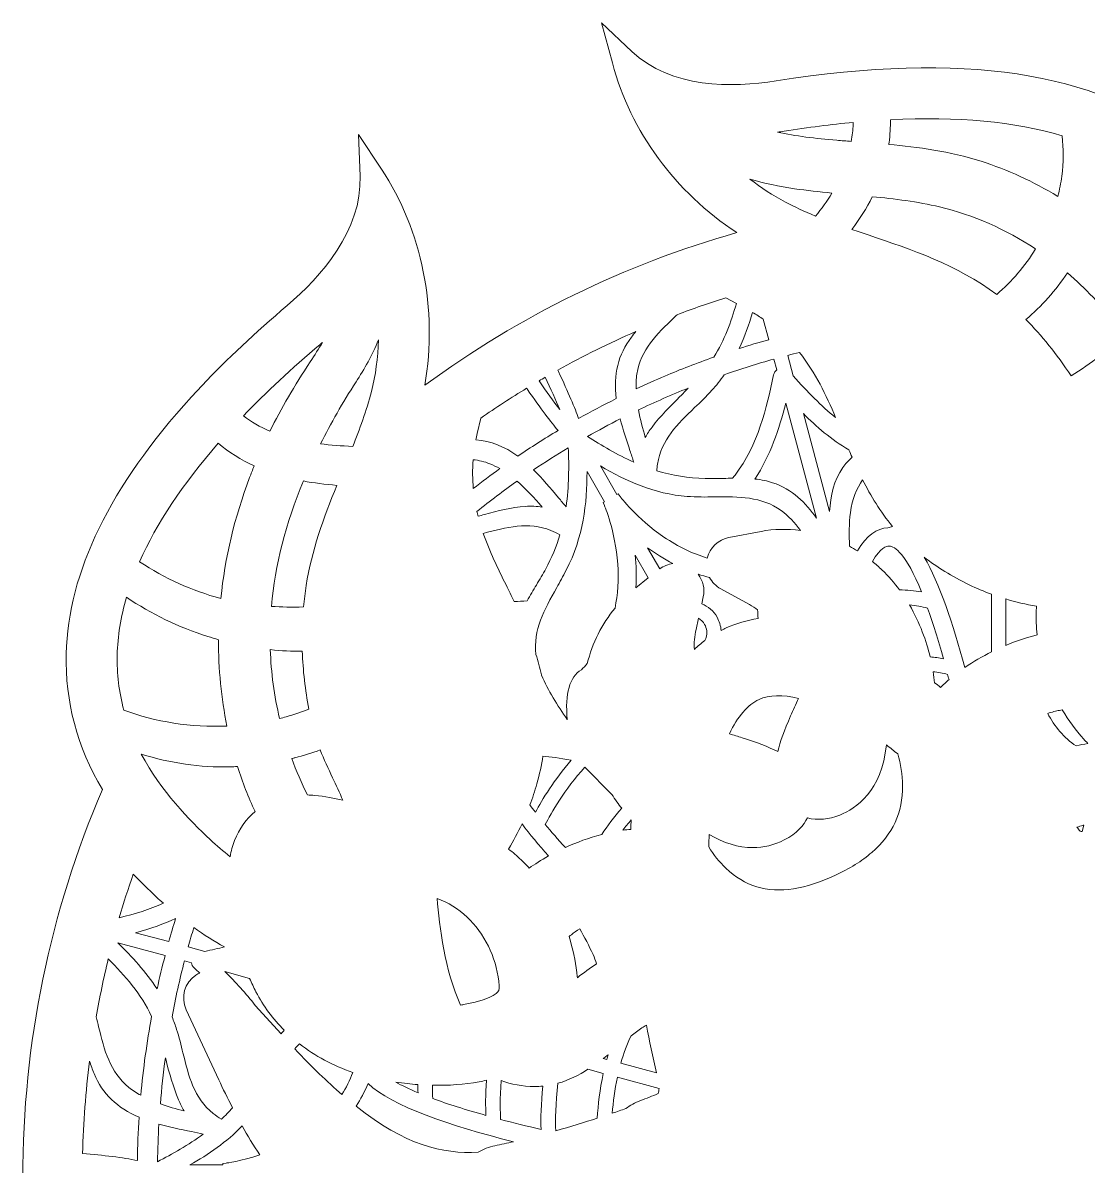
# Model space of a CAD drawing. Header units: millimetres. Extents: x 43 to 1274, y -337 to -13.
# Drawn here: x 983.5 to 1137.7, y -193.1 to -27.7 of the extents above; entities that cross this region are included whole.
import ezdxf

# ---------------------------------------------------------------- set-up
doc = ezdxf.new("R2010")
doc.units = ezdxf.units.MM
doc.header["$MEASUREMENT"] = 0
doc.layers.add('Layer 1', color=7, linetype='Continuous')

msp = doc.modelspace()

# ---------------------------------------------------------------- linework, layer by layer
at = {"layer": 'Layer 1', "lineweight": 0}
for points, knots in [([(1261.24, -237.6), (1265.57, -223.82), (1267.76, -209.43), (1267.76, -194.83), (1267.76, -156.87), (1252.98, -121.18), (1226.13, -94.33), (1207.94, -76.14), (1185.3, -63.25), (1160.63, -57.03), (1158.4, -52.29), (1155.25, -48.19), (1151.27, -44.86), (1139.21, -34.75), (1119.46, -31.79), (1092.59, -36.07), (1086.18, -37.09), (1077.34, -37.17), (1071.66, -31.79), (1071.66, -31.79), (1067.3, -27.67), (1067.3, -27.67), (1067.3, -27.67), (1068.86, -33.47), (1068.86, -33.47), (1071.54, -43.44), (1077.92, -52.14), (1086.88, -58.03), (1070.61, -62.61), (1055.42, -70.04), (1041.71, -80.12), (1043.59, -69.09), (1041.32, -57.73), (1035.43, -48.84), (1035.43, -48.84), (1032.11, -43.83), (1032.11, -43.83), (1032.11, -43.83), (1032.33, -49.83), (1032.33, -49.83), (1032.61, -57.71), (1026.73, -64.38), (1021.76, -68.59), (1017.17, -72.47), (1013.06, -76.32), (1009.45, -80.14), (1009.45, -80.14), (1007.9, -81.81), (1007.9, -81.81), (996.14, -94.71), (990.06, -107.17), (989.78, -118.99), (989.61, -125.85), (991.38, -132.45), (995.03, -138.62), (987.38, -156.38), (983.5, -175.29), (983.5, -194.83), (983.5, -232.8), (998.29, -268.49), (1025.13, -295.33), (1051.98, -322.18), (1087.67, -336.96), (1125.63, -336.96), (1144.12, -336.96), (1162.08, -333.49), (1179.01, -326.63), (1182.09, -327.41), (1185.48, -326.99), (1188.94, -325.45), (1189.12, -325.45), (1189.3, -325.45), (1189.47, -325.45), (1190.01, -325.75), (1190.5, -326.02), (1190.97, -326.27), (1197.09, -329.52), (1201.78, -331.02), (1204.81, -330.75), (1209.16, -330.36), (1212.98, -328.54), (1215.87, -325.48), (1216.51, -325.45), (1217.1, -325.41), (1217.68, -325.37), (1223.64, -324.96), (1228.62, -323.73), (1232.47, -321.72), (1240.38, -317.57), (1241.77, -311.01), (1241.88, -307.36), (1242.45, -306.92), (1242.96, -306.45), (1243.41, -305.95), (1244.98, -304.23), (1245.97, -302.1), (1246.3, -299.8), (1247.64, -299.7), (1248.95, -299.49), (1250.17, -299.17), (1262.95, -295.84), (1272.96, -281.4), (1273.38, -270.73), (1273.83, -259.34), (1269.86, -248.51), (1261.24, -237.6)], [0, 0, 0, 0, 1, 1, 1, 2, 2, 2, 3, 3, 3, 4, 4, 4, 5, 5, 5, 6, 6, 6, 7, 7, 7, 8, 8, 8, 9, 9, 9, 10, 10, 10, 11, 11, 11, 12, 12, 12, 13, 13, 13, 14, 14, 14, 15, 15, 15, 16, 16, 16, 17, 17, 17, 18, 18, 18, 19, 19, 19, 20, 20, 20, 21, 21, 21, 22, 22, 22, 23, 23, 23, 24, 24, 24, 25, 25, 25, 26, 26, 26, 27, 27, 27, 28, 28, 28, 29, 29, 29, 30, 30, 30, 31, 31, 31, 32, 32, 32, 33, 33, 33, 34, 34, 34, 35, 35, 35, 35]), ([(1108.92, -45), (1109.08, -43.86), (1109.12, -42.73), (1109.12, -41.68), (1118.81, -41.18), (1127.16, -41.96), (1133.98, -44.01), (1134.13, -45.89), (1134.22, -47.87), (1133.93, -49.86), (1133.8, -50.84), (1133.6, -51.81), (1133.36, -52.78), (1129.82, -50.64), (1126.09, -48.92), (1122.24, -47.69), (1117.74, -46.24), (1113.02, -45.63), (1108.88, -45.25), (1108.89, -45.17), (1108.91, -45.08), (1108.92, -45)], [0, 0, 0, 0, 1, 1, 1, 2, 2, 2, 3, 3, 3, 4, 4, 4, 5, 5, 5, 6, 6, 6, 7, 7, 7, 7]), ([(1093.75, -43.35), (1097.19, -42.8), (1100.55, -42.37), (1103.74, -42.07), (1103.74, -42.18), (1103.74, -42.28), (1103.73, -42.38), (1103.68, -43.17), (1103.58, -43.99), (1103.43, -44.82), (1102.74, -44.77), (1102.04, -44.72), (1101.35, -44.66), (1098.25, -44.42), (1095.4, -44.03), (1092.76, -43.5), (1093.09, -43.45), (1093.42, -43.4), (1093.75, -43.35)], [0, 0, 0, 0, 1, 1, 1, 2, 2, 2, 3, 3, 3, 4, 4, 4, 5, 5, 5, 6, 6, 6, 6]), ([(1095.21, -51.67), (1097.02, -51.93), (1098.87, -52.13), (1100.65, -52.3), (1099.96, -53.49), (1099.16, -54.6), (1098.26, -55.62), (1096.6, -54.94), (1095.17, -54.28), (1093.92, -53.61), (1092.11, -52.65), (1090.39, -51.53), (1088.76, -50.28), (1090.86, -50.87), (1093.02, -51.34), (1095.21, -51.67)], [0, 0, 0, 0, 1, 1, 1, 2, 2, 2, 3, 3, 3, 4, 4, 4, 5, 5, 5, 5]), ([(1116.23, -54.3), (1121.13, -55.48), (1125.8, -57.52), (1130.13, -60.37), (1128.6, -62.88), (1126.71, -65.09), (1124.51, -66.97), (1118.73, -62.68), (1112.21, -60.48), (1105.9, -58.36), (1105.17, -58.12), (1104.36, -57.84), (1103.52, -57.56), (1104.68, -56.07), (1105.67, -54.49), (1106.48, -52.83), (1109.69, -53.13), (1113.05, -53.53), (1116.23, -54.3)], [0, 0, 0, 0, 1, 1, 1, 2, 2, 2, 3, 3, 3, 4, 4, 4, 5, 5, 5, 6, 6, 6, 6]), ([(1141.76, -71.27), (1142.15, -71.79), (1142.54, -72.33), (1142.94, -72.91), (1140.75, -74.98), (1138.18, -76.94), (1135.28, -78.74), (1133.17, -75.56), (1131.01, -72.89), (1128.72, -70.61), (1130.99, -68.7), (1133.05, -66.4), (1134.75, -63.85), (1137.34, -66.06), (1139.69, -68.55), (1141.76, -71.27)], [0, 0, 0, 0, 1, 1, 1, 2, 2, 2, 3, 3, 3, 4, 4, 4, 5, 5, 5, 5]), ([(1072.41, -78.5), (1072.96, -74.95), (1075.31, -72.7), (1077.79, -70.32), (1077.94, -70.18), (1078.08, -70.04), (1078.22, -69.9), (1080.55, -69.02), (1082.91, -68.21), (1085.28, -67.46), (1085.28, -67.46), (1086.81, -68.28), (1086.81, -68.28), (1086.06, -70.94), (1085.08, -73.62), (1083.55, -76.04), (1081.08, -76.91), (1078.7, -77.83), (1076.47, -78.78), (1075.12, -79.35), (1073.75, -79.96), (1072.29, -80.65), (1072.27, -79.88), (1072.31, -79.18), (1072.41, -78.5)], [0, 0, 0, 0, 1, 1, 1, 2, 2, 2, 3, 3, 3, 4, 4, 4, 5, 5, 5, 6, 6, 6, 7, 7, 7, 8, 8, 8, 8]), ([(1089.16, -69.58), (1089.7, -69.9), (1090.22, -70.23), (1090.71, -70.56), (1090.71, -70.56), (1091.5, -73.52), (1091.5, -73.52), (1090.08, -73.91), (1088.65, -74.34), (1087.22, -74.8), (1088.02, -73.09), (1088.64, -71.32), (1089.16, -69.58)], [0, 0, 0, 0, 1, 1, 1, 2, 2, 2, 3, 3, 3, 4, 4, 4, 4]), ([(1072.26, -72.34), (1072.04, -72.6), (1071.82, -72.87), (1071.62, -73.14), (1069.69, -75.69), (1068.99, -78.53), (1069.42, -82.04), (1067.56, -82.97), (1065.73, -83.94), (1063.97, -84.93), (1063.45, -83.43), (1062.49, -81.2), (1061.05, -78.12), (1061.02, -78.06), (1060.99, -77.99), (1060.96, -77.92), (1064.64, -75.88), (1068.41, -74.02), (1072.26, -72.34)], [0, 0, 0, 0, 1, 1, 1, 2, 2, 2, 3, 3, 3, 4, 4, 4, 5, 5, 5, 6, 6, 6, 6]), ([(1026.53, -74.21), (1026.65, -74.11), (1026.77, -74.01), (1026.89, -73.91), (1026.35, -74.82), (1025.75, -75.75), (1025.1, -76.74), (1022.82, -80.19), (1020.91, -83.47), (1019.28, -86.74), (1017.86, -86.14), (1016.57, -85.4), (1015.43, -84.55), (1018.71, -81.15), (1022.44, -77.68), (1026.53, -74.21)], [0, 0, 0, 0, 1, 1, 1, 2, 2, 2, 3, 3, 3, 4, 4, 4, 5, 5, 5, 5]), ([(1034.98, -73.55), (1034.91, -76.15), (1034.58, -78.68), (1033.97, -81.02), (1033.26, -83.79), (1032.23, -86.55), (1031.28, -88.95), (1029.59, -88.9), (1028.04, -88.78), (1026.59, -88.59), (1028.08, -85.65), (1029.8, -82.64), (1031.74, -79.63), (1032.94, -77.76), (1034.12, -75.76), (1034.98, -73.55)], [0, 0, 0, 0, 1, 1, 1, 2, 2, 2, 3, 3, 3, 4, 4, 4, 5, 5, 5, 5]), ([(1095.06, -78.75), (1095.06, -78.75), (1094.27, -75.79), (1094.27, -75.79), (1094.82, -75.64), (1095.38, -75.51), (1095.94, -75.37), (1098.3, -78.3), (1099.82, -81.54), (1101.18, -84.78), (1099.09, -83.1), (1097.12, -81.08), (1095.06, -78.75)], [0, 0, 0, 0, 1, 1, 1, 2, 2, 2, 3, 3, 3, 4, 4, 4, 4]), ([(1092.25, -76.32), (1092.25, -76.32), (1092.67, -77.88), (1092.67, -77.88), (1092.44, -78.05), (1092.28, -78.3), (1092.21, -78.61), (1091.16, -83.37), (1089.97, -88.76), (1086.63, -93.1), (1086.51, -93.26), (1086.38, -93.41), (1086.25, -93.57), (1085.83, -93.57), (1085.41, -93.58), (1085, -93.59), (1084.05, -93.62), (1083.15, -93.64), (1082.28, -93.61), (1079.84, -93.54), (1077.55, -93.17), (1075.29, -92.48), (1075.32, -92.15), (1075.35, -91.83), (1075.4, -91.53), (1075.95, -87.98), (1078.29, -85.73), (1080.77, -83.35), (1081.61, -82.55), (1082.47, -81.73), (1083.26, -80.84), (1083.9, -80.14), (1084.49, -79.4), (1085.06, -78.58), (1087.46, -77.74), (1089.88, -76.99), (1092.25, -76.32)], [0, 0, 0, 0, 1, 1, 1, 2, 2, 2, 3, 3, 3, 4, 4, 4, 5, 5, 5, 6, 6, 6, 7, 7, 7, 8, 8, 8, 9, 9, 9, 10, 10, 10, 11, 11, 11, 12, 12, 12, 12]), ([(1059.14, -78.95), (1059.94, -80.65), (1060.67, -82.28), (1061.23, -83.62), (1060.35, -82.46), (1059.31, -81.01), (1058.24, -79.47), (1058.54, -79.3), (1058.84, -79.12), (1059.14, -78.95)], [0, 0, 0, 0, 1, 1, 1, 2, 2, 2, 3, 3, 3, 3]), ([(1049.29, -87.11), (1049.29, -87.11), (1049.8, -84.87), (1049.8, -84.87), (1051.97, -83.36), (1054.19, -81.92), (1056.45, -80.54), (1056.49, -80.6), (1056.53, -80.66), (1056.57, -80.72), (1058.51, -83.51), (1059.96, -85.46), (1060.99, -86.66), (1059, -87.85), (1057.04, -89.1), (1055.17, -90.37), (1053.24, -88.96), (1051.24, -88.19), (1049.1, -88.02), (1049.16, -87.72), (1049.22, -87.42), (1049.29, -87.11)], [0, 0, 0, 0, 1, 1, 1, 2, 2, 2, 3, 3, 3, 4, 4, 4, 5, 5, 5, 6, 6, 6, 7, 7, 7, 7]), ([(1072.63, -83.69), (1074.99, -82.56), (1077.41, -81.5), (1079.85, -80.52), (1079.45, -80.93), (1079.05, -81.34), (1078.65, -81.74), (1077.26, -83.12), (1075.82, -84.55), (1074.6, -86.17), (1074.23, -86.65), (1073.91, -87.15), (1073.63, -87.66), (1073.26, -86.4), (1072.89, -85.05), (1072.63, -83.69)], [0, 0, 0, 0, 1, 1, 1, 2, 2, 2, 3, 3, 3, 4, 4, 4, 5, 5, 5, 5]), ([(1098.4, -99.34), (1096.89, -97.13), (1094.91, -95.16), (1092.06, -94.21), (1091.3, -93.96), (1090.45, -93.78), (1089.49, -93.68), (1091.74, -90.29), (1093.01, -86.48), (1093.96, -82.72), (1093.96, -82.72), (1098.4, -99.34), (1098.4, -99.34)], [0, 0, 0, 0, 1, 1, 1, 2, 2, 2, 3, 3, 3, 4, 4, 4, 4]), ([(1102.22, -92.02), (1100.94, -93.81), (1100.45, -96.12), (1100.31, -98.4), (1100.31, -98.4), (1096.52, -84.22), (1096.52, -84.22), (1098.36, -86.07), (1100.52, -87.97), (1103.12, -89.47), (1103.27, -89.82), (1103.42, -90.17), (1103.57, -90.52), (1103.03, -91.01), (1102.59, -91.51), (1102.22, -92.02)], [0, 0, 0, 0, 1, 1, 1, 2, 2, 2, 3, 3, 3, 4, 4, 4, 5, 5, 5, 5]), ([(1065.26, -87.53), (1066.83, -86.64), (1068.42, -85.78), (1070, -84.98), (1070.4, -86.51), (1070.91, -88.06), (1071.41, -89.57), (1071.6, -90.12), (1071.78, -90.68), (1071.96, -91.24), (1069.55, -90.17), (1067.26, -88.8), (1065.26, -87.53)], [0, 0, 0, 0, 1, 1, 1, 2, 2, 2, 3, 3, 3, 4, 4, 4, 4]), ([(1011.79, -88.51), (1013.31, -89.8), (1015.06, -90.9), (1017, -91.78), (1016.76, -92.36), (1016.54, -92.92), (1016.33, -93.48), (1014.16, -99.22), (1012.76, -105.1), (1012.17, -110.97), (1012.16, -110.97), (1012.15, -110.96), (1012.15, -110.96), (1007.98, -109.86), (1004.04, -108.07), (1000.41, -105.64), (1002.84, -100.14), (1006.66, -94.38), (1011.79, -88.51)], [0, 0, 0, 0, 1, 1, 1, 2, 2, 2, 3, 3, 3, 4, 4, 4, 5, 5, 5, 6, 6, 6, 6]), ([(1062.16, -97.7), (1061.79, -97.26), (1061.42, -96.82), (1061.05, -96.39), (1059.9, -95.01), (1058.71, -93.6), (1057.45, -92.35), (1059.08, -91.25), (1060.77, -90.18), (1062.48, -89.16), (1062.58, -91.78), (1062.59, -94.75), (1062.16, -97.7)], [0, 0, 0, 0, 1, 1, 1, 2, 2, 2, 3, 3, 3, 4, 4, 4, 4]), ([(1048.71, -90.89), (1049.52, -90.97), (1050.33, -91.16), (1051.14, -91.48), (1051.61, -91.67), (1052.08, -91.9), (1052.57, -92.18), (1051.27, -93.11), (1049.99, -94.08), (1048.72, -95.06), (1048.6, -93.73), (1048.59, -92.35), (1048.71, -90.89)], [0, 0, 0, 0, 1, 1, 1, 2, 2, 2, 3, 3, 3, 4, 4, 4, 4]), ([(1067.72, -97.52), (1067.73, -97.55), (1069.29, -101.18), (1069.63, -105.98), (1069.8, -108.26), (1069.66, -110.39), (1069.24, -112.37), (1067.35, -114.66), (1065.97, -117.42), (1065.21, -120.4), (1064.94, -120.7), (1064.67, -120.99), (1064.38, -121.28), (1062.66, -122.35), (1061.99, -124.68), (1062.32, -128.52), (1062.32, -128.51), (1062.31, -128.5), (1062.31, -128.5), (1060.94, -126.42), (1059.53, -124.28), (1058.61, -122.08), (1058.6, -122.06), (1058.59, -122.03), (1058.58, -122.01), (1058.36, -121), (1058.09, -120.01), (1057.79, -119.05), (1057.37, -115.52), (1058.99, -112.63), (1060.8, -109.39), (1061.25, -108.58), (1061.72, -107.75), (1062.17, -106.88), (1064.67, -102.03), (1065.19, -97.19), (1065.19, -92.6), (1065.19, -92.6), (1067.72, -96.98), (1067.72, -96.98), (1067.72, -96.98), (1067.52, -97.07), (1067.52, -97.07), (1067.52, -97.07), (1067.72, -97.52), (1067.72, -97.52)], [0, 0, 0, 0, 1, 1, 1, 2, 2, 2, 3, 3, 3, 4, 4, 4, 5, 5, 5, 6, 6, 6, 7, 7, 7, 8, 8, 8, 9, 9, 9, 10, 10, 10, 11, 11, 11, 12, 12, 12, 13, 13, 13, 14, 14, 14, 15, 15, 15, 15]), ([(1076.33, -102.09), (1072.38, -99.41), (1070.01, -96.23), (1069.99, -96.2), (1069.99, -96.2), (1069.7, -95.81), (1069.7, -95.81), (1069.7, -95.81), (1069.52, -95.94), (1069.52, -95.94), (1069.52, -95.94), (1067.14, -91.79), (1067.14, -91.79), (1070.83, -93.96), (1074.91, -95.84), (1079.69, -96.2), (1081.02, -96.3), (1082.37, -96.29), (1083.68, -96.27), (1087.15, -96.23), (1090.43, -96.19), (1093.29, -98.24), (1094.35, -99.01), (1095.27, -100), (1096.1, -101.12), (1094.18, -100.87), (1092.26, -100.91), (1090.39, -101.26), (1090.39, -101.26), (1085.74, -102.13), (1085.74, -102.13), (1084.19, -102.42), (1082.96, -103.6), (1082.59, -105.11), (1080.49, -104.49), (1078.4, -103.49), (1076.33, -102.09)], [0, 0, 0, 0, 1, 1, 1, 2, 2, 2, 3, 3, 3, 4, 4, 4, 5, 5, 5, 6, 6, 6, 7, 7, 7, 8, 8, 8, 9, 9, 9, 10, 10, 10, 11, 11, 11, 12, 12, 12, 12]), ([(1024.53, -109.08), (1024.37, -110.1), (1024.24, -111.14), (1024.14, -112.19), (1022.49, -112.23), (1020.95, -112.21), (1019.49, -112.12), (1020.03, -106.11), (1021.55, -100.15), (1024.12, -93.96), (1025.63, -94.25), (1027.24, -94.46), (1028.97, -94.6), (1027.05, -99.34), (1025.31, -104.04), (1024.53, -109.08)], [0, 0, 0, 0, 1, 1, 1, 2, 2, 2, 3, 3, 3, 4, 4, 4, 5, 5, 5, 5]), ([(1058.7, -97.74), (1057.91, -97.63), (1057.11, -97.59), (1056.28, -97.64), (1054.23, -97.77), (1052.26, -98.31), (1050.35, -98.82), (1050.04, -98.91), (1049.73, -98.99), (1049.42, -99.07), (1049.36, -98.84), (1049.3, -98.6), (1049.25, -98.37), (1051.15, -96.85), (1053.1, -95.38), (1055.06, -93.99), (1056.35, -95.12), (1057.54, -96.42), (1058.7, -97.74)], [0, 0, 0, 0, 1, 1, 1, 2, 2, 2, 3, 3, 3, 4, 4, 4, 5, 5, 5, 6, 6, 6, 6]), ([(1108.75, -100.73), (1107.12, -100.78), (1105.68, -101.86), (1104.33, -104.08), (1103.96, -103.85), (1103.58, -103.63), (1103.2, -103.42), (1103.13, -101.76), (1103.13, -100.11), (1103.33, -98.54), (1103.57, -96.57), (1104.2, -95.05), (1105.09, -93.79), (1106.27, -96.14), (1107.65, -98.4), (1109.41, -100.54), (1109.2, -100.6), (1108.98, -100.67), (1108.75, -100.73)], [0, 0, 0, 0, 1, 1, 1, 2, 2, 2, 3, 3, 3, 4, 4, 4, 5, 5, 5, 6, 6, 6, 6]), ([(1059.97, -101.12), (1060.39, -101.29), (1060.83, -101.5), (1061.26, -101.74), (1060.75, -103.46), (1060.08, -105.08), (1059.21, -106.69), (1058.82, -107.42), (1058.35, -108.2), (1057.85, -109.02), (1057.4, -109.76), (1056.95, -110.51), (1056.51, -111.29), (1055.88, -111.36), (1055.26, -111.4), (1054.64, -111.42), (1054.25, -110.62), (1053.86, -109.82), (1053.46, -109.01), (1052.27, -106.61), (1051.08, -104.18), (1050.17, -101.56), (1053.52, -100.67), (1056.68, -99.83), (1059.97, -101.12)], [0, 0, 0, 0, 1, 1, 1, 2, 2, 2, 3, 3, 3, 4, 4, 4, 5, 5, 5, 6, 6, 6, 7, 7, 7, 8, 8, 8, 8]), ([(1075.71, -106.69), (1075.71, -106.69), (1073.96, -103.64), (1073.96, -103.64), (1075.05, -104.44), (1076.28, -105.22), (1077.62, -105.92), (1076.94, -106.01), (1076.28, -106.26), (1075.71, -106.69)], [0, 0, 0, 0, 1, 1, 1, 2, 2, 2, 3, 3, 3, 3]), ([(1110.42, -109.71), (1109.68, -108.72), (1108.85, -107.75), (1107.89, -106.83), (1107.45, -106.4), (1106.98, -106), (1106.5, -105.62), (1107.68, -103.63), (1108.55, -103.38), (1108.91, -103.38), (1108.92, -103.38), (1108.94, -103.38), (1108.95, -103.38), (1109.74, -103.45), (1111.36, -104.42), (1113.63, -110.02), (1112.59, -109.83), (1111.52, -109.73), (1110.42, -109.71)], [0, 0, 0, 0, 1, 1, 1, 2, 2, 2, 3, 3, 3, 4, 4, 4, 5, 5, 5, 6, 6, 6, 6]), ([(1072.28, -109.44), (1072.38, -107.78), (1072.32, -106.18), (1072.16, -104.69), (1072.16, -104.69), (1074.06, -108), (1074.06, -108), (1074.06, -108), (1072.28, -109.44), (1072.28, -109.44)], [0, 0, 0, 0, 1, 1, 1, 2, 2, 2, 3, 3, 3, 3]), ([(1114.01, -104.99), (1115.85, -106.42), (1117.99, -107.76), (1120.53, -108.98), (1121.59, -109.5), (1122.65, -109.95), (1123.73, -110.34), (1123.73, -110.34), (1123.73, -118.7), (1123.73, -118.7), (1122.45, -119.33), (1121.14, -120.08), (1119.88, -120.94), (1118.18, -114.58), (1116.21, -108.72), (1114.01, -104.99)], [0, 0, 0, 0, 1, 1, 1, 2, 2, 2, 3, 3, 3, 4, 4, 4, 5, 5, 5, 5]), ([(1081.79, -111.75), (1081.79, -111.75), (1082.01, -110.75), (1082.01, -110.75), (1082.27, -109.58), (1081.98, -108.38), (1081.28, -107.46), (1081.82, -107.63), (1082.37, -107.79), (1082.94, -107.93), (1083.3, -108.6), (1083.85, -109.18), (1084.55, -109.57), (1084.55, -109.57), (1088.7, -111.85), (1088.7, -111.85), (1089.13, -112.08), (1089.52, -112.34), (1089.89, -112.61), (1089.91, -113.01), (1089.93, -113.43), (1089.96, -113.85), (1088.33, -114.11), (1086.79, -114.57), (1085.35, -115.23), (1085.1, -115.35), (1084.85, -115.47), (1084.6, -115.6), (1084.56, -114.93), (1084.36, -114.27), (1084.02, -113.67), (1083.51, -112.79), (1082.73, -112.13), (1081.79, -111.75)], [0, 0, 0, 0, 1, 1, 1, 2, 2, 2, 3, 3, 3, 4, 4, 4, 5, 5, 5, 6, 6, 6, 7, 7, 7, 8, 8, 8, 9, 9, 9, 10, 10, 10, 11, 11, 11, 11]), ([(997.16, -119.15), (997.23, -116.44), (997.68, -113.64), (998.51, -110.79), (1002.11, -113.22), (1006.07, -115.13), (1010.29, -116.47), (1010.8, -116.63), (1011.32, -116.78), (1011.84, -116.93), (1011.81, -121.18), (1012.22, -125.38), (1013.05, -129.44), (1007.84, -129.64), (1002.7, -128.84), (998.12, -127.11), (997.42, -124.52), (997.1, -121.84), (997.16, -119.15)], [0, 0, 0, 0, 1, 1, 1, 2, 2, 2, 3, 3, 3, 4, 4, 4, 5, 5, 5, 6, 6, 6, 6]), ([(1114.87, -119.43), (1114.32, -117.14), (1113.4, -114.5), (1111.87, -111.9), (1112.78, -111.99), (1113.66, -112.14), (1114.51, -112.36), (1115.26, -114.46), (1116.02, -116.92), (1116.79, -119.68), (1116.16, -119.56), (1115.52, -119.48), (1114.87, -119.43)], [0, 0, 0, 0, 1, 1, 1, 2, 2, 2, 3, 3, 3, 4, 4, 4, 4]), ([(1125.82, -111.04), (1127.27, -111.48), (1128.74, -111.83), (1130.27, -112.08), (1130.22, -112.87), (1130.2, -113.68), (1130.23, -114.48), (1130.25, -115.05), (1130.29, -115.64), (1130.35, -116.22), (1129.09, -116.54), (1127.51, -117.05), (1125.82, -117.75), (1125.82, -117.75), (1125.82, -111.04), (1125.82, -111.04)], [0, 0, 0, 0, 1, 1, 1, 2, 2, 2, 3, 3, 3, 4, 4, 4, 5, 5, 5, 5]), ([(1080.98, -115.44), (1080.98, -115.44), (1081.33, -113.84), (1081.33, -113.84), (1081.7, -114.05), (1082, -114.35), (1082.21, -114.72), (1082.54, -115.29), (1082.62, -115.97), (1082.43, -116.63), (1082.38, -116.78), (1082.33, -116.93), (1082.26, -117.06), (1081.73, -117.45), (1081.22, -117.87), (1080.73, -118.33), (1080.67, -117.43), (1080.76, -116.45), (1080.98, -115.44)], [0, 0, 0, 0, 1, 1, 1, 2, 2, 2, 3, 3, 3, 4, 4, 4, 5, 5, 5, 6, 6, 6, 6]), ([(1023.96, -118.58), (1024.05, -121.39), (1024.38, -124.21), (1024.93, -126.97), (1023.86, -127.39), (1022.75, -127.76), (1021.62, -128.09), (1021.31, -128.17), (1021, -128.26), (1020.68, -128.34), (1019.9, -125.06), (1019.44, -121.71), (1019.33, -118.37), (1020.91, -118.54), (1022.46, -118.61), (1023.96, -118.58)], [0, 0, 0, 0, 1, 1, 1, 2, 2, 2, 3, 3, 3, 4, 4, 4, 5, 5, 5, 5]), ([(1117.4, -121.95), (1117.46, -122.2), (1117.53, -122.45), (1117.6, -122.71), (1117.18, -123.07), (1116.77, -123.44), (1116.38, -123.83), (1116.09, -123.6), (1115.8, -123.37), (1115.51, -123.15), (1115.46, -122.67), (1115.39, -122.14), (1115.3, -121.57), (1116.02, -121.66), (1116.72, -121.78), (1117.4, -121.95)], [0, 0, 0, 0, 1, 1, 1, 2, 2, 2, 3, 3, 3, 4, 4, 4, 5, 5, 5, 5]), ([(1085.8, -130.56), (1086.98, -128.05), (1088.45, -126.34), (1090.1, -125.58), (1091.54, -124.92), (1093.51, -124.86), (1095.83, -125.42), (1095.41, -126.3), (1095.01, -127.15), (1094.66, -127.96), (1093.77, -130), (1093.17, -131.67), (1092.8, -133.12), (1091.46, -132.43), (1089.78, -131.78), (1087.64, -131.11), (1087.05, -130.92), (1086.44, -130.74), (1085.8, -130.56)], [0, 0, 0, 0, 1, 1, 1, 2, 2, 2, 3, 3, 3, 4, 4, 4, 5, 5, 5, 6, 6, 6, 6]), ([(1136, -132.3), (1134.28, -131.13), (1132.85, -129.49), (1131.89, -127.61), (1132.52, -127.4), (1133.1, -127.25), (1133.62, -127.16), (1133.74, -127.13), (1133.87, -127.11), (1134, -127.09), (1134.91, -128.61), (1135.97, -130.06), (1137.1, -131.31), (1137.27, -131.5), (1137.47, -131.72), (1137.7, -131.95), (1137.14, -132.05), (1136.57, -132.17), (1136, -132.3)], [0, 0, 0, 0, 1, 1, 1, 2, 2, 2, 3, 3, 3, 4, 4, 4, 5, 5, 5, 6, 6, 6, 6]), ([(1106.43, -147.71), (1105, -148.96), (1103.2, -150.08), (1101.08, -151.05), (1098.92, -152.06), (1096.96, -152.69), (1095.09, -152.97), (1093.2, -153.27), (1091.36, -153.17), (1089.77, -152.68), (1088.18, -152.21), (1086.64, -151.28), (1085.3, -150), (1084.33, -149.08), (1083.5, -148.04), (1082.81, -146.93), (1082.83, -146.32), (1082.85, -145.71), (1082.88, -145.12), (1084.99, -146.38), (1087.1, -147.02), (1089.19, -147.02), (1090.78, -147.02), (1092.32, -146.65), (1093.75, -145.91), (1095.58, -144.98), (1096.57, -143.77), (1097.1, -142.71), (1098.57, -143.1), (1100.21, -142.96), (1101.81, -142.3), (1104.11, -141.37), (1107.86, -138.83), (1108.54, -132.17), (1109.08, -132.59), (1109.64, -133.02), (1110.19, -133.47), (1110.63, -134.91), (1110.87, -136.48), (1110.89, -138.05), (1110.91, -139.95), (1110.53, -141.79), (1109.79, -143.37), (1109.08, -144.93), (1107.92, -146.43), (1106.43, -147.71)], [0, 0, 0, 0, 1, 1, 1, 2, 2, 2, 3, 3, 3, 4, 4, 4, 5, 5, 5, 6, 6, 6, 7, 7, 7, 8, 8, 8, 9, 9, 9, 10, 10, 10, 11, 11, 11, 12, 12, 12, 13, 13, 13, 14, 14, 14, 15, 15, 15, 15]), ([(1014.15, -146), (1013.85, -146.74), (1013.65, -147.51), (1013.52, -148.33), (1012.54, -147.56), (1011.57, -146.73), (1010.62, -145.85), (1007.64, -143.07), (1003.53, -138.89), (1000.65, -133.48), (1004.87, -134.81), (1009.18, -135.43), (1013.52, -135.33), (1013.85, -135.32), (1014.2, -135.3), (1014.57, -135.28), (1015.3, -137.56), (1016.15, -139.75), (1017.13, -141.81), (1015.84, -142.88), (1014.84, -144.29), (1014.15, -146)], [0, 0, 0, 0, 1, 1, 1, 2, 2, 2, 3, 3, 3, 4, 4, 4, 5, 5, 5, 6, 6, 6, 7, 7, 7, 7]), ([(1025.78, -139.46), (1025.42, -139.43), (1025.06, -139.41), (1024.71, -139.4), (1023.85, -137.69), (1023.09, -135.92), (1022.43, -134.13), (1022.59, -134.09), (1022.75, -134.05), (1022.9, -134.01), (1024.12, -133.7), (1025.35, -133.32), (1026.56, -132.88), (1027.09, -134.22), (1027.73, -135.58), (1028.35, -136.91), (1028.84, -137.94), (1029.37, -139.07), (1029.83, -140.17), (1028.61, -139.86), (1027.22, -139.58), (1025.78, -139.46)], [0, 0, 0, 0, 1, 1, 1, 2, 2, 2, 3, 3, 3, 4, 4, 4, 5, 5, 5, 6, 6, 6, 7, 7, 7, 7]), ([(1056.93, -140.85), (1057.3, -139.84), (1057.64, -138.82), (1057.93, -137.77), (1058.31, -136.39), (1058.59, -135.08), (1058.81, -133.81), (1059.88, -133.88), (1061.22, -134.05), (1062.9, -134.38), (1060.46, -137.18), (1058.7, -140.07), (1057.71, -141.89), (1057.43, -141.53), (1057.17, -141.18), (1056.93, -140.85)], [0, 0, 0, 0, 1, 1, 1, 2, 2, 2, 3, 3, 3, 4, 4, 4, 5, 5, 5, 5]), ([(1067.31, -145.11), (1065.44, -145.6), (1063.66, -146.27), (1062.06, -147), (1060.98, -145.83), (1059.99, -144.71), (1059.13, -143.68), (1059.98, -142.06), (1061.95, -138.61), (1064.85, -135.38), (1064.85, -135.38), (1068.78, -139.32), (1068.78, -139.32), (1069.26, -140.05), (1069.74, -140.73), (1070.21, -141.33), (1069.1, -142.62), (1068.13, -143.91), (1067.31, -145.11)], [0, 0, 0, 0, 1, 1, 1, 2, 2, 2, 3, 3, 3, 4, 4, 4, 5, 5, 5, 6, 6, 6, 6]), ([(1059.63, -148.23), (1058.54, -148.83), (1057.59, -149.44), (1056.82, -149.98), (1056.44, -149.56), (1056.04, -149.17), (1055.64, -148.79), (1055.06, -148.24), (1054.45, -147.72), (1053.82, -147.23), (1054.55, -146.04), (1055.2, -144.83), (1055.78, -143.59), (1056.89, -145.08), (1058.19, -146.63), (1059.63, -148.23)], [0, 0, 0, 0, 1, 1, 1, 2, 2, 2, 3, 3, 3, 4, 4, 4, 5, 5, 5, 5]), ([(1070.37, -144.5), (1070.75, -144), (1071.16, -143.5), (1071.59, -142.99), (1071.59, -142.99), (1071.59, -142.99), (1071.59, -143), (1071.56, -143.45), (1071.54, -143.91), (1071.51, -144.38), (1071.13, -144.41), (1070.75, -144.45), (1070.37, -144.5)], [0, 0, 0, 0, 1, 1, 1, 2, 2, 2, 3, 3, 3, 4, 4, 4, 4]), ([(1137.11, -143.77), (1137.11, -143.77), (1136.86, -144.71), (1136.86, -144.71), (1136.76, -144.69), (1136.67, -144.67), (1136.57, -144.66), (1136.42, -144.47), (1136.27, -144.27), (1136.12, -144.08), (1136.41, -143.98), (1136.7, -143.89), (1137.01, -143.8), (1137.04, -143.79), (1137.08, -143.78), (1137.11, -143.77)], [0, 0, 0, 0, 1, 1, 1, 2, 2, 2, 3, 3, 3, 4, 4, 4, 5, 5, 5, 5]), ([(1002.86, -154.18), (1003.19, -154.49), (1003.52, -154.79), (1003.85, -155.08), (1001.87, -155.95), (999.77, -156.61), (997.47, -157.17), (998.09, -155.05), (998.76, -152.95), (999.48, -150.86), (1000.52, -151.94), (1001.64, -153.04), (1002.86, -154.18)], [0, 0, 0, 0, 1, 1, 1, 2, 2, 2, 3, 3, 3, 4, 4, 4, 4]), ([(1047.83, -157.07), (1050.33, -159.44), (1052, -162.82), (1052.4, -166.36), (1052.52, -167.4), (1052.42, -167.71), (1052.42, -167.71), (1052.42, -167.72), (1051.9, -168.9), (1047.54, -169.69), (1047.32, -169.73), (1047.11, -169.77), (1046.89, -169.8), (1044.62, -164.81), (1043.79, -158.48), (1043.49, -154.38), (1045.07, -154.95), (1046.55, -155.86), (1047.83, -157.07)], [0, 0, 0, 0, 1, 1, 1, 2, 2, 2, 3, 3, 3, 4, 4, 4, 5, 5, 5, 6, 6, 6, 6]), ([(1004.64, -160.62), (1004.64, -160.62), (999.82, -159.33), (999.82, -159.33), (1002.07, -158.73), (1003.93, -158.07), (1005.62, -157.29), (1005.27, -158.41), (1004.95, -159.53), (1004.64, -160.62)], [0, 0, 0, 0, 1, 1, 1, 2, 2, 2, 3, 3, 3, 3]), ([(1007.44, -161.38), (1007.7, -160.46), (1007.97, -159.53), (1008.26, -158.6), (1009.72, -159.64), (1011.2, -160.57), (1012.7, -161.39), (1011.78, -161.61), (1010.84, -161.82), (1009.86, -162.03), (1009.86, -162.03), (1007.44, -161.38), (1007.44, -161.38)], [0, 0, 0, 0, 1, 1, 1, 2, 2, 2, 3, 3, 3, 4, 4, 4, 4]), ([(1062.58, -159.9), (1062.7, -159.81), (1062.82, -159.71), (1062.93, -159.62), (1063.27, -159.34), (1063.68, -159.05), (1064.14, -158.76), (1064.82, -159.98), (1065.49, -161.24), (1066.06, -162.49), (1066.27, -162.96), (1066.43, -163.4), (1066.56, -163.82), (1065.6, -164.46), (1064.67, -165.15), (1063.79, -165.86), (1063.77, -165.6), (1063.74, -165.34), (1063.71, -165.07), (1063.52, -163.38), (1063.13, -161.61), (1062.58, -159.9)], [0, 0, 0, 0, 1, 1, 1, 2, 2, 2, 3, 3, 3, 4, 4, 4, 5, 5, 5, 6, 6, 6, 7, 7, 7, 7]), ([(1004.1, -162.65), (1003.68, -164.25), (1003.29, -165.87), (1002.94, -167.47), (1001.3, -164.97), (999.3, -162.79), (997.26, -160.81), (997.26, -160.81), (1004.1, -162.65), (1004.1, -162.65)], [0, 0, 0, 0, 1, 1, 1, 2, 2, 2, 3, 3, 3, 3]), ([(995.87, -163.13), (998.29, -165.52), (1000.62, -168.2), (1002.15, -171.44), (1001.45, -175.2), (1000.93, -179.04), (1000.58, -182.86), (999.94, -182.51), (999.37, -182.13), (998.86, -181.72), (996.07, -179.46), (995.3, -176.3), (994.48, -172.95), (994.37, -172.48), (994.25, -171.99), (994.12, -171.51), (994.62, -168.7), (995.2, -165.9), (995.87, -163.13)], [0, 0, 0, 0, 1, 1, 1, 2, 2, 2, 3, 3, 3, 4, 4, 4, 5, 5, 5, 6, 6, 6, 6]), ([(1007.91, -163.67), (1007.94, -163.95), (1008.08, -164.22), (1008.31, -164.43), (1008.58, -164.67), (1008.85, -164.92), (1009.11, -165.17), (1008.93, -165.25), (1008.75, -165.35), (1008.57, -165.47), (1006.91, -166.57), (1006.32, -168.68), (1007.16, -170.48), (1007.16, -170.48), (1011.87, -180.6), (1011.87, -180.6), (1012.48, -181.91), (1013.14, -183.28), (1013.86, -184.68), (1013.35, -185.25), (1012.81, -185.8), (1012.25, -186.32), (1011.81, -186.06), (1011.42, -185.78), (1011.06, -185.49), (1011.06, -185.49), (1011.06, -185.49), (1011.06, -185.49), (1008.27, -183.24), (1007.5, -180.08), (1006.69, -176.73), (1006.41, -175.61), (1006.13, -174.45), (1005.77, -173.32), (1005.58, -172.72), (1005.36, -172.12), (1005.1, -171.51), (1005.61, -168.79), (1006.21, -166.07), (1006.9, -163.4), (1006.9, -163.4), (1007.91, -163.67), (1007.91, -163.67)], [0, 0, 0, 0, 1, 1, 1, 2, 2, 2, 3, 3, 3, 4, 4, 4, 5, 5, 5, 6, 6, 6, 7, 7, 7, 8, 8, 8, 9, 9, 9, 10, 10, 10, 11, 11, 11, 12, 12, 12, 13, 13, 13, 14, 14, 14, 14]), ([(1021.34, -173.44), (1021.19, -173.61), (1021.04, -173.79), (1020.89, -173.98), (1020.89, -173.98), (1017.16, -169.87), (1017.16, -169.87), (1015.81, -168.1), (1014.3, -166.49), (1012.74, -164.97), (1012.74, -164.97), (1016.34, -165.94), (1016.34, -165.94), (1016.62, -166.61), (1016.93, -167.26), (1017.26, -167.9), (1018.33, -169.95), (1019.71, -171.81), (1021.34, -173.44)], [0, 0, 0, 0, 1, 1, 1, 2, 2, 2, 3, 3, 3, 4, 4, 4, 5, 5, 5, 6, 6, 6, 6]), ([(1071.56, -174.24), (1072.07, -173.85), (1072.6, -173.48), (1073.14, -173.12), (1073.36, -172.98), (1073.57, -172.84), (1073.79, -172.71), (1074.22, -175), (1074.7, -177.3), (1075.23, -179.59), (1075.23, -179.59), (1070.09, -178.21), (1070.09, -178.21), (1070.5, -176.78), (1070.99, -175.46), (1071.56, -174.24)], [0, 0, 0, 0, 1, 1, 1, 2, 2, 2, 3, 3, 3, 4, 4, 4, 5, 5, 5, 5]), ([(1029.7, -182.75), (1027.6, -180.93), (1025.33, -178.75), (1022.88, -176.14), (1023.09, -175.88), (1023.32, -175.64), (1023.56, -175.41), (1025.8, -177.16), (1028.4, -178.56), (1031.27, -179.55), (1030.84, -180.71), (1030.31, -181.78), (1029.7, -182.75)], [0, 0, 0, 0, 1, 1, 1, 2, 2, 2, 3, 3, 3, 4, 4, 4, 4]), ([(1068.25, -176.99), (1068.18, -177.21), (1068.11, -177.43), (1068.04, -177.66), (1068.04, -177.66), (1067.55, -177.53), (1067.55, -177.53), (1067.64, -177.46), (1067.73, -177.39), (1067.82, -177.32), (1067.97, -177.21), (1068.11, -177.1), (1068.25, -176.99)], [0, 0, 0, 0, 1, 1, 1, 2, 2, 2, 3, 3, 3, 4, 4, 4, 4]), ([(993.16, -177.91), (993.36, -178.52), (993.58, -179.13), (993.83, -179.73), (995.06, -182.66), (997.13, -184.67), (1000.33, -186.05), (1000.2, -188.1), (1000.12, -190.2), (1000.08, -192.31), (998.08, -191.86), (995.13, -191.53), (992.15, -191.3), (992.27, -186.8), (992.6, -182.33), (993.16, -177.91)], [0, 0, 0, 0, 1, 1, 1, 2, 2, 2, 3, 3, 3, 4, 4, 4, 5, 5, 5, 5]), ([(1004.23, -177.78), (1004.73, -179.67), (1005.25, -181.64), (1006.03, -183.5), (1006.27, -184.07), (1006.54, -184.61), (1006.85, -185.11), (1005.74, -184.84), (1004.55, -184.51), (1003.41, -184.11), (1003.59, -181.89), (1003.83, -179.65), (1004.14, -177.42), (1004.17, -177.54), (1004.2, -177.66), (1004.23, -177.78)], [0, 0, 0, 0, 1, 1, 1, 2, 2, 2, 3, 3, 3, 4, 4, 4, 5, 5, 5, 5]), ([(1066.68, -186.17), (1064.82, -186.78), (1062.78, -187.4), (1060.65, -188.01), (1060.6, -186.53), (1060.61, -184.01), (1060.98, -181.12), (1062.59, -180.67), (1064.02, -179.93), (1065.33, -179.1), (1065.33, -179.1), (1067.54, -179.69), (1067.54, -179.69), (1067.03, -182.03), (1066.79, -184.27), (1066.68, -186.17)], [0, 0, 0, 0, 1, 1, 1, 2, 2, 2, 3, 3, 3, 4, 4, 4, 5, 5, 5, 5]), ([(1075.63, -181.87), (1075.58, -182.12), (1075.54, -182.37), (1075.51, -182.62), (1074.65, -182.96), (1073.79, -183.3), (1072.91, -183.63), (1072.15, -183.91), (1071.44, -184.3), (1070.8, -184.78), (1070.19, -185), (1069.53, -185.22), (1068.85, -185.45), (1068.97, -183.86), (1069.19, -182.08), (1069.59, -180.24), (1069.59, -180.24), (1075.63, -181.87), (1075.63, -181.87)], [0, 0, 0, 0, 1, 1, 1, 2, 2, 2, 3, 3, 3, 4, 4, 4, 5, 5, 5, 6, 6, 6, 6]), ([(1054.53, -189.58), (1053.64, -189.79), (1052.74, -189.98), (1051.85, -190.16), (1051, -190.34), (1050.17, -190.66), (1049.43, -191.11), (1044.21, -191.36), (1038.89, -190.08), (1031.76, -184.45), (1032.41, -183.45), (1032.99, -182.36), (1033.48, -181.17), (1036.93, -184.43), (1045.4, -187.29), (1054.53, -189.58)], [0, 0, 0, 0, 1, 1, 1, 2, 2, 2, 3, 3, 3, 4, 4, 4, 5, 5, 5, 5]), ([(1040.71, -181.31), (1040.71, -181.74), (1040.71, -182.14), (1040.72, -182.5), (1039.4, -181.95), (1038.35, -181.44), (1037.52, -180.97), (1038.63, -181.12), (1039.69, -181.23), (1040.71, -181.31)], [0, 0, 0, 0, 1, 1, 1, 2, 2, 2, 3, 3, 3, 3]), ([(1042.82, -181.41), (1045.2, -181.46), (1047.4, -181.29), (1049.58, -180.9), (1049.93, -180.83), (1050.28, -180.76), (1050.63, -180.69), (1050.47, -182.82), (1050.5, -184.61), (1050.55, -185.77), (1047.61, -184.95), (1045.02, -184.13), (1042.84, -183.33), (1042.82, -182.84), (1042.81, -182.18), (1042.82, -181.41)], [0, 0, 0, 0, 1, 1, 1, 2, 2, 2, 3, 3, 3, 4, 4, 4, 5, 5, 5, 5]), ([(1052.75, -180.72), (1054.21, -181.29), (1055.83, -181.59), (1057.6, -181.59), (1058.01, -181.59), (1058.4, -181.57), (1058.79, -181.53), (1058.51, -184.07), (1058.49, -186.29), (1058.54, -187.8), (1056.48, -187.33), (1054.52, -186.84), (1052.68, -186.35), (1052.62, -185.43), (1052.55, -183.34), (1052.75, -180.72)], [0, 0, 0, 0, 1, 1, 1, 2, 2, 2, 3, 3, 3, 4, 4, 4, 5, 5, 5, 5]), ([(1007.92, -188.12), (1008.49, -188.23), (1009.06, -188.35), (1009.63, -188.47), (1007.47, -190.06), (1005.12, -191.37), (1003, -192.48), (1003.03, -190.67), (1003.1, -188.84), (1003.2, -187.04), (1004.73, -187.47), (1006.35, -187.8), (1007.92, -188.12)], [0, 0, 0, 0, 1, 1, 1, 2, 2, 2, 3, 3, 3, 4, 4, 4, 4]), ([(1012.47, -192.94), (1012.47, -192.94), (1007.7, -192.94), (1007.7, -192.94), (1010.36, -191.42), (1012.99, -189.64), (1015.27, -187.3), (1016.04, -188.69), (1016.88, -190.1), (1017.8, -191.49), (1015.04, -192.42), (1012.99, -192.66), (1012.93, -192.67), (1012.93, -192.67), (1012.45, -192.72), (1012.45, -192.72), (1012.45, -192.72), (1012.47, -192.94), (1012.47, -192.94)], [0, 0, 0, 0, 1, 1, 1, 2, 2, 2, 3, 3, 3, 4, 4, 4, 5, 5, 5, 6, 6, 6, 6])]:
    msp.add_open_spline(points, degree=3, knots=knots, dxfattribs=at)

doc.saveas('drawing.dxf')
